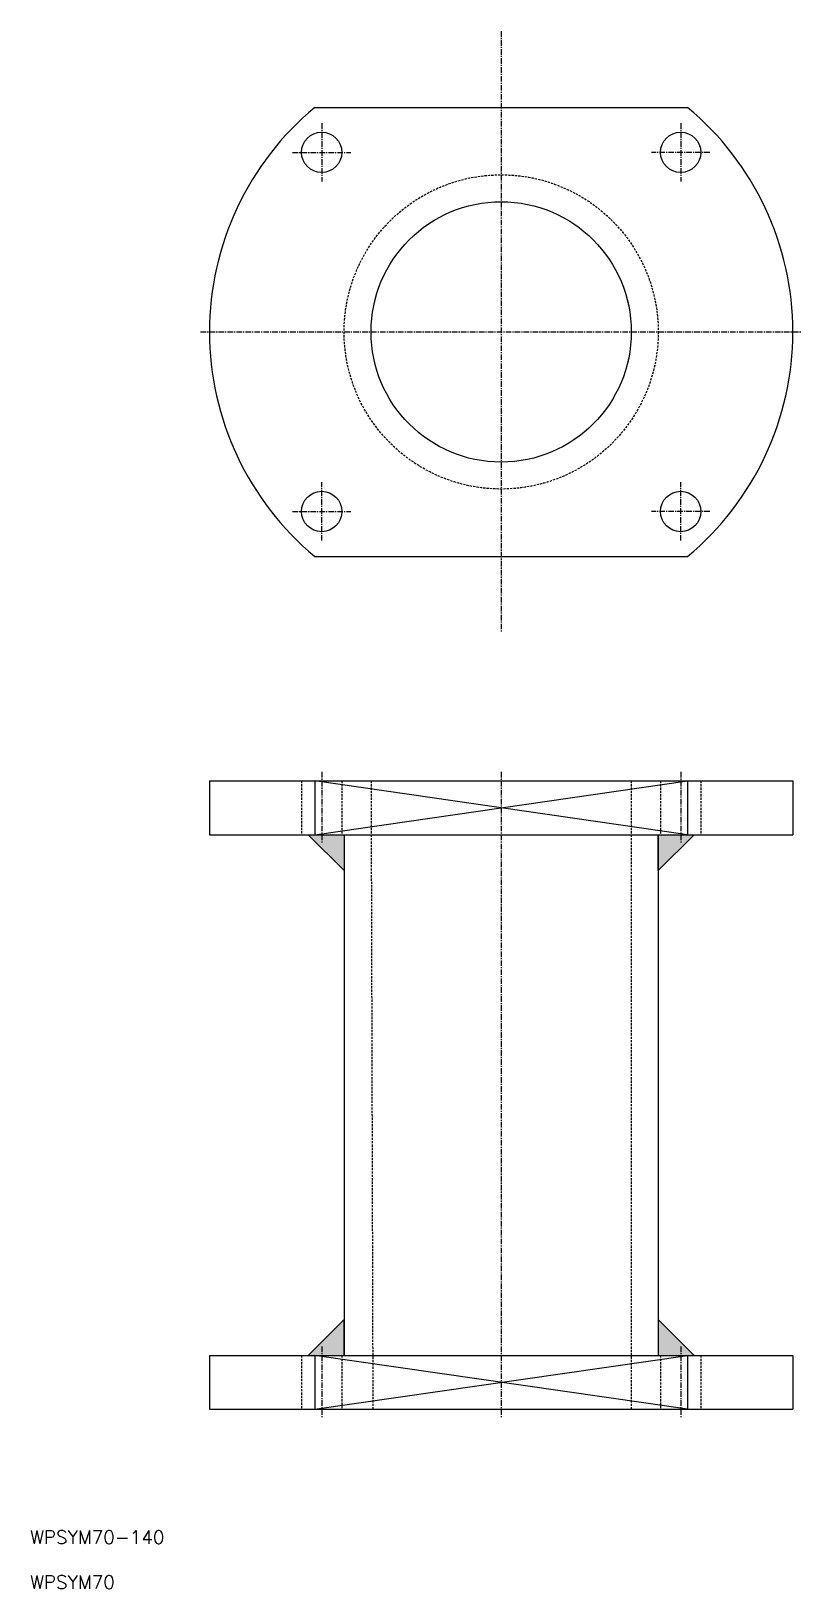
# Model space of a CAD drawing. Extents: x 10 to 182, y 10 to 357.
import ezdxf

# ---------------------------------------------------------------- set-up
doc = ezdxf.new("R2010")
doc.units = 0
doc.linetypes.add('CENTER', pattern=[2, 1.25, -0.25, 0.25, -0.25])
doc.linetypes.add('DASHED', pattern=[0.75, 0.5, -0.25])
doc.layers.get('0').update_dxf_attribs({"linetype": 'CONTINUOUS'})
doc.layers.add('CENTER', color=1, linetype='CENTER')
doc.styles.get("Standard").update_dxf_attribs({"font": 'txt.shx'})

# ---------------------------------------------------------------- blocks, each defined once
blk = doc.blocks.new('*U16')
at = {"color": 7, "linetype": 'CONTINUOUS'}
for p, q in [((72, 178), (80, 178)), ((80, 170), (72, 178)), ((80, 178), (80, 170)), ((150, 178), (158, 178)), ((158, 178), (150, 170)), ((150, 170), (150, 178)), ((80, 70), (72, 62)), ((80, 62), (80, 70)), ((150, 70), (150, 62)), ((158, 62), (150, 70)), ((72, 62), (80, 62)), ((150, 62), (158, 62))]:
    blk.add_line(p, q, dxfattribs=at)
for points in [[(72, 178), (72, 178), (80, 178)], [(150, 178), (150, 178), (158, 178)], [(80, 70), (72, 62), (80, 62)], [(150, 70), (150, 62), (158, 62)], [(72, 62), (72, 62), (80, 62)], [(150, 62), (150, 62), (158, 62)]]:
    blk.add_solid(points, dxfattribs=at)
at = {"color": 7, "linetype": 'CONTINUOUS', "extrusion": (0, 0, -1)}
for points in [[(-72, 178), (-80, 178), (-80, 170)], [(-150, 178), (-158, 178), (-150, 170)]]:
    blk.add_solid(points, dxfattribs=at)

msp = doc.modelspace()

# ---------------------------------------------------------------- linework, layer by layer
at = {"color": 7, "linetype": 'CONTINUOUS'}
for p, q in [((73.47, 340), (156.53, 340)), ((73.47, 240), (156.53, 240)), ((50, 190), (50, 178)), ((50, 190), (180, 190)), ((73.47, 190), (73.47, 178)), ((156.53, 190), (156.53, 178)), ((180, 190), (180, 178)), ((50, 178), (180, 178)), ((72, 178), (80, 170)), ((80, 178), (80, 62)), ((150, 178), (150, 62)), ((150, 170), (158, 178)), ((72, 62), (80, 70)), ((158, 62), (150, 70)), ((50, 62), (50, 50)), ((50, 62), (180, 62)), ((73.47, 62), (73.47, 50)), ((156.53, 62), (156.53, 50)), ((180, 62), (180, 50)), ((50, 50), (180, 50))]:
    msp.add_line(p, q, dxfattribs=at)
at = {"color": 3, "linetype": 'DASHED'}
for p, q in [((70.5, 190), (70.5, 178)), ((79.5, 190), (79.5, 178)), ((86, 190), (86.4, 50)), ((144, 190), (144, 50)), ((150.5, 190), (150.5, 178)), ((159.5, 190), (159.5, 178)), ((70.5, 62), (70.5, 50)), ((79.5, 62), (79.5, 50)), ((150.5, 62), (150.5, 50)), ((159.5, 62), (159.5, 50))]:
    msp.add_line(p, q, dxfattribs=at)
at = {"color": 3, "linetype": 'CONTINUOUS'}
for p, q in [((73.47, 178), (156.53, 190)), ((156.53, 178), (73.47, 190)), ((73.47, 50), (156.53, 62)), ((156.53, 50), (73.47, 62))]:
    msp.add_line(p, q, dxfattribs=at)
at = {"color": 7, "linetype": 'CONTINUOUS'}
for centre, radius in [((75, 330), 4.5), ((155, 330), 4.5), ((115, 290), 29), ((75, 250), 4.5), ((155, 250), 4.5)]:
    msp.add_circle(centre, radius, dxfattribs=at)
at = {"color": 3, "linetype": 'DASHED'}
msp.add_circle((115, 290), 35, dxfattribs=at)
at = {"color": 7, "linetype": 'CONTINUOUS'}
for start, end in [(129.7151, 230.2849), (309.7151, 50.2849)]:
    msp.add_arc((115, 290), 65, start, end, dxfattribs=at)
at = {"layer": 'CENTER', "color": 1, "linetype": 'CENTER'}
for p, q in [((115, 357), (115, 223)), ((75, 336.5), (75, 323.5)), ((155, 336.5), (155, 323.5)), ((68.5, 330), (81.5, 330)), ((161.5, 330), (148.5, 330)), ((48, 290), (182, 290)), ((75, 243.5), (75, 256.5)), ((155, 243.5), (155, 256.5)), ((68.5, 250), (81.5, 250)), ((161.5, 250), (148.5, 250)), ((75, 192), (75, 176)), ((115, 192), (115, 48)), ((155, 192), (155, 176)), ((75, 64), (75, 48)), ((155, 64), (155, 48))]:
    msp.add_line(p, q, dxfattribs=at)

# ---------------------------------------------------------------- block references
at = {"color": 7, "linetype": 'CONTINUOUS'}
msp.add_blockref('*U16', (0, 0), dxfattribs=at)

# ---------------------------------------------------------------- texts
for s, p in [('WPSYM70-140', (10, 20)), ('WPSYM70', (10, 10))]:
    msp.add_text(s, height=3, dxfattribs=at).set_placement(p)

doc.saveas('drawing.dxf')
